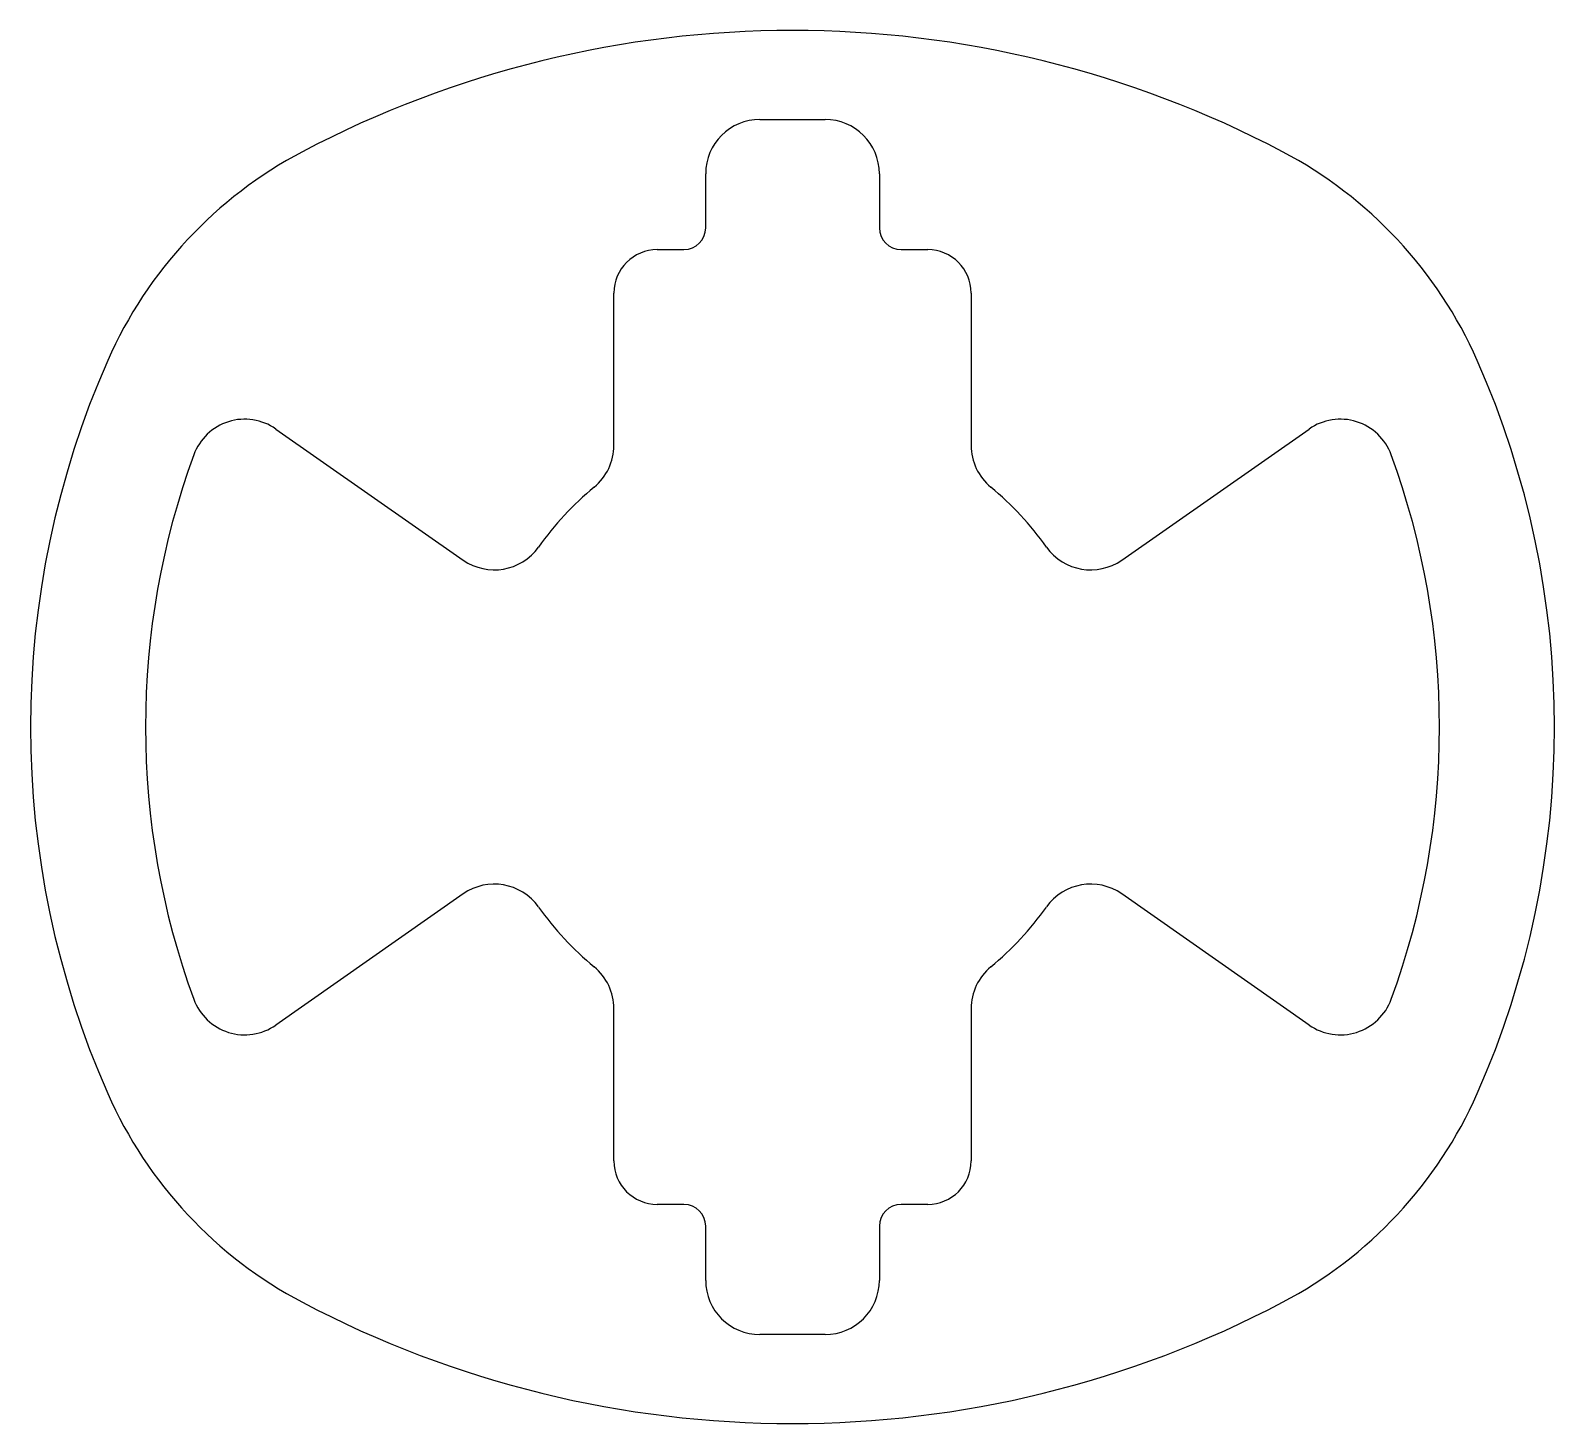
# Model space of a CAD drawing. Extents: x 1933.2 to 1968.3, y 1444.1 to 1476.2.
import ezdxf

# ---------------------------------------------------------------- set-up
doc = ezdxf.new("R2010")
doc.units = 0
doc.layers.get('0').update_dxf_attribs({"linetype": 'CONTINUOUS'})

msp = doc.modelspace()

# ---------------------------------------------------------------- linework, layer by layer
for p, q in [((1949.975, 1474.149), (1951.475, 1474.149)), ((1948.725, 1471.649), (1948.725, 1472.899)), ((1952.725, 1472.899), (1952.725, 1471.649)), ((1947.611, 1471.149), (1948.225, 1471.149)), ((1953.225, 1471.149), (1953.839, 1471.149)), ((1946.611, 1466.64), (1946.611, 1470.149)), ((1954.839, 1470.149), (1954.839, 1466.64)), ((1938.826, 1467.016), (1943.139, 1463.996)), ((1958.31, 1463.996), (1962.624, 1467.016)), ((1943.139, 1456.303), (1938.826, 1453.282)), ((1962.624, 1453.282), (1958.31, 1456.303)), ((1946.611, 1450.149), (1946.611, 1453.659)), ((1954.839, 1453.659), (1954.839, 1450.149)), ((1948.225, 1449.149), (1947.611, 1449.149)), ((1953.839, 1449.149), (1953.225, 1449.149)), ((1948.725, 1447.399), (1948.725, 1448.649)), ((1952.725, 1448.649), (1952.725, 1447.399)), ((1951.475, 1446.149), (1949.975, 1446.149))]:
    msp.add_line(p, q)
for centre, radius, start, end in [((1950.725, 1452.009), 24.19, 62.1891, 117.811), ((1949.975, 1472.899), 1.25, 90, 180), ((1951.475, 1472.899), 1.25, 0, 90), ((1944.104, 1464.56), 10, 117.811, 156.1989), ((1957.345, 1464.56), 10, 23.8011, 62.1891), ((1948.225, 1471.649), 0.5, 270, 0), ((1953.225, 1471.649), 0.5, 180, 270), ((1947.611, 1470.149), 1, 90, 180), ((1953.839, 1470.149), 1, 0, 90), ((1954.105, 1460.149), 20.93, 156.1989, 203.8011), ((1947.345, 1460.149), 20.93, 336.1989, 23.8011), ((1938.109, 1465.992), 1.25, 55, 159.9338), ((1963.341, 1465.992), 1.25, 20.0662, 125), ((1945.361, 1466.64), 1.25, 309.5725, 360), ((1956.089, 1466.64), 1.25, 180, 230.4274), ((1954.105, 1460.149), 18.28, 159.9338, 200.0662), ((1947.345, 1460.149), 18.28, 339.9338, 20.0662), ((1950.725, 1460.149), 7.17, 129.5725, 144.6598), ((1950.725, 1460.149), 7.17, 35.3402, 50.4274), ((1943.856, 1465.02), 1.25, 235, 324.6598), ((1957.593, 1465.02), 1.25, 215.3402, 305), ((1943.856, 1455.279), 1.25, 35.3403, 125), ((1957.593, 1455.279), 1.25, 55, 144.6597), ((1950.725, 1460.149), 7.17, 215.3403, 230.4275), ((1950.725, 1460.149), 7.17, 309.5726, 324.6597), ((1945.361, 1453.659), 1.25, 0, 50.4275), ((1956.089, 1453.659), 1.25, 129.5726, 180), ((1938.109, 1454.306), 1.25, 200.0662, 305), ((1963.341, 1454.306), 1.25, 235, 339.9338), ((1944.104, 1455.738), 10, 203.8011, 242.189), ((1957.345, 1455.738), 10, 297.8109, 336.1989), ((1947.611, 1450.149), 1, 180, 270), ((1953.839, 1450.149), 1, 270, 0), ((1948.225, 1448.649), 0.5, 0, 90), ((1953.225, 1448.649), 0.5, 90, 180), ((1949.975, 1447.399), 1.25, 180, 270), ((1951.475, 1447.399), 1.25, 270, 360), ((1950.725, 1468.289), 24.19, 242.189, 297.8109)]:
    msp.add_arc(centre, radius, start, end)

doc.saveas('drawing.dxf')
